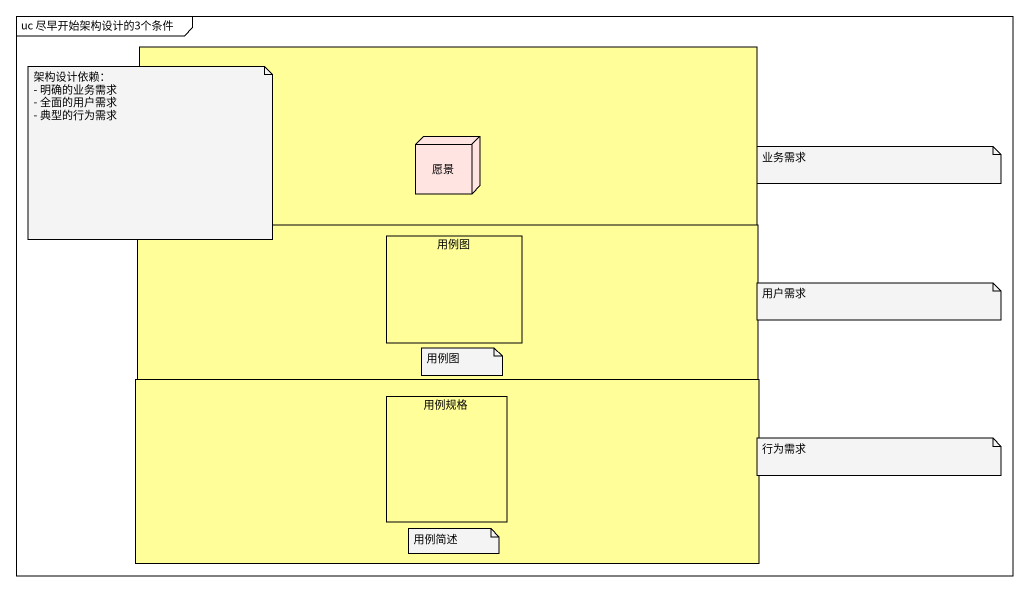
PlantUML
@startuml
mainframe uc 尽早开始架构设计的3个条件
rectangle " " as rectangle1 #FFFE99 {
  node 愿景 #FFE4E1
  rectangle " " as rectangle2 #FFFE99 {
    rectangle 用例图
    rectangle " " as rectangle3 #FFFE99 {
      rectangle 用例规格
    }
  }
}
note as N1
  架构设计依赖：
  - 明确的业务需求
  - 全面的用户需求
  - 典型的行为需求
end note
note as N2
  业务需求
end note
note as N3
  用户需求
end note
note as N4
  用例图
end note
note as N5
  行为需求
end note
note as N6
  用例简述
end note
@enduml
